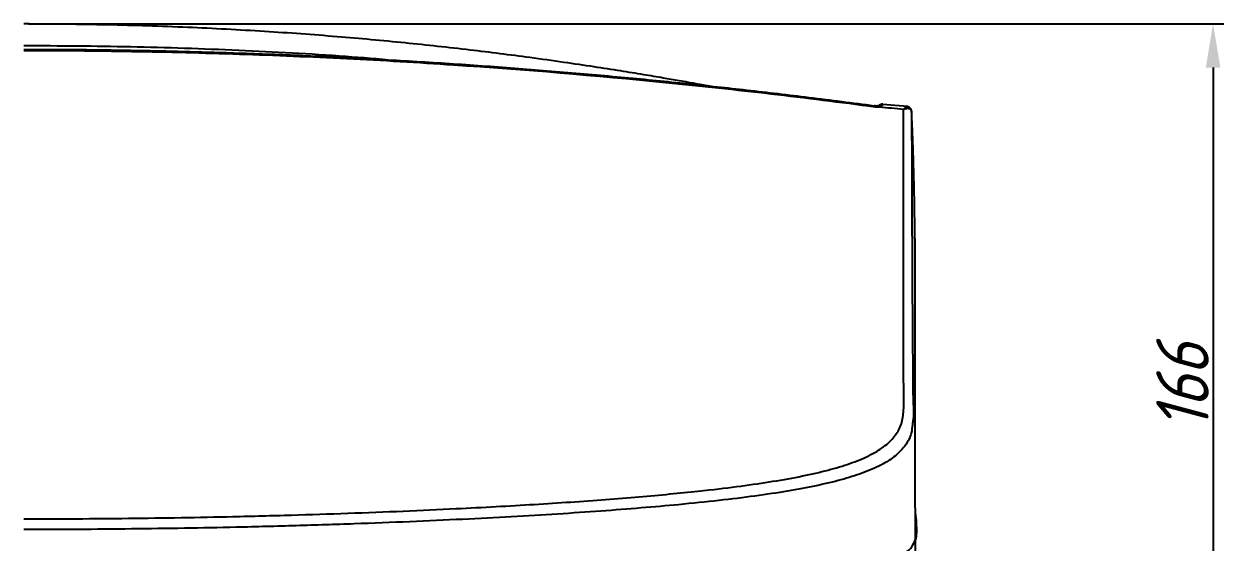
# Model space of a CAD drawing. Header units: millimetres. Extents: x 51 to 1323, y -33 to 865.
# Drawn here: x 1048 to 1322.6, y 124.8 to 243.5 of the extents above; entities that cross this region are included whole.
import ezdxf

# ---------------------------------------------------------------- set-up
doc = ezdxf.new("R2010")
doc.units = ezdxf.units.MM
doc.header["$LTSCALE"] = 20
doc.layers.add('____', color=7, linetype='Continuous')
doc.styles.add('style1', font='gbeitc.shx')
doc.styles.add('유형1', font='gbeitc.shx', dxfattribs={"height": 8})
doc.dimstyles.new('ISO-25', dxfattribs={"dimtxt": 2.5, "dimasz": 3, "dimexe": 1.25, "dimexo": 0.5, "dimgap": 1, "dimtad": 3, "dimtoh": 1, "dimdsep": 46, "dimtxsty": '유형1', "dimcen": 2.5, "dimclrd": 5, "dimclre": 5, "dimclrt": 5, "dimadec": 0, "dimazin": 0, "dimtfac": 1, "dimtmove": 0, "dimatfit": 3, "dimfxl": 1, "dimarcsym": 0})

# ---------------------------------------------------------------- blocks, each defined once
blk = doc.blocks.new('*D6')
at = {"layer": '____', "color": 2, "lineweight": -2, "transparency": 16777216}
for p, q in [((1048.96, 243.47), (1322.64, 243.47)), ((1320.14, 233.47), (1320.14, 87.3)), ((1218.96, 77.3), (1322.64, 77.3))]:
    blk.add_line(p, q, dxfattribs=at)
at = {"layer": '____', "color": 2, "transparency": 16777216}
for points in [[(1318.47, 233.47), (1321.81, 233.47), (1320.14, 243.47)], [(1318.47, 87.3), (1321.81, 87.3), (1320.14, 77.3)]]:
    blk.add_solid(points, dxfattribs=at)
at = {"layer": 'Defpoints', "color": 0, "transparency": 16777216}
for p in [(1047.96, 243.47), (1217.96, 77.3), (1320.14, 77.3)]:
    blk.add_point(p, dxfattribs=at)
at = {"layer": '____', "color": 2, "transparency": 16777216, "insert": (1313.14, 160.38), "char_height": 12, "attachment_point": 5, "rotation": 90, "style": 'style1'}
blk.add_mtext('166', dxfattribs=at)
blk = doc.blocks.new('*D9')
at = {"layer": '____', "color": 2, "lineweight": -2, "transparency": 16777216}
for p, q in [((1251.98, 132.02), (1251.98, -32.62)), ((775.68, 117.5), (775.68, -32.62)), ((1241.98, -30.12), (785.68, -30.12))]:
    blk.add_line(p, q, dxfattribs=at)
at = {"layer": '____', "color": 2, "transparency": 16777216}
for points in [[(785.68, -28.46), (785.68, -31.79), (775.68, -30.12)], [(1241.98, -28.46), (1241.98, -31.79), (1251.98, -30.12)]]:
    blk.add_solid(points, dxfattribs=at)
at = {"layer": 'Defpoints', "color": 0, "transparency": 16777216}
for p in [(1251.98, 133.02), (775.68, 118.5), (775.68, -30.12)]:
    blk.add_point(p, dxfattribs=at)
at = {"layer": '____', "color": 2, "transparency": 16777216, "insert": (1013.83, -23.12), "char_height": 12, "attachment_point": 5, "style": 'style1'}
blk.add_mtext('476', dxfattribs=at)

msp = doc.modelspace()

# ---------------------------------------------------------------- linework, layer by layer
at = {"color": 7, "linetype": 'Continuous', "lineweight": 25}
for p, q in [((1244.56, 225.09), (1244.46, 225.09)), ((1244.51, 225.09), (1244.56, 225.09)), ((1250.11, 224.53), (1244.57, 225.05))]:
    msp.add_line(p, q, dxfattribs=at)
at = {"color": 7, "linetype": 'Continuous', "lineweight": 25, "flags": 128}
msp.add_lwpolyline([(1242.61, 224.7), (1242.63, 224.7), (1242.72, 224.62), (1242.78, 224.44)], dxfattribs=at)
at = {"color": 7, "linetype": 'Continuous', "lineweight": 25}
msp.add_arc((1244.47, 224.09), 1, 87.565, 90.4983, dxfattribs=at)
for points, knots in [([(1204.98, 229.18), (1204.61, 229.25), (1203.86, 229.38), (1202.72, 229.59), (1201.43, 229.83), (1199.82, 230.12), (1197.4, 230.55), (1194.01, 231.14), (1189.55, 231.89), (1184.28, 232.75), (1178.19, 233.7), (1171.27, 234.73), (1161.81, 236.05), (1149.7, 237.57), (1134.98, 239.19), (1119.31, 240.62), (1102.72, 241.82), (1085.18, 242.74), (1066.81, 243.35), (1054.32, 243.43), (1047.96, 243.47)], [0, 0, 0, 0, 0.00718, 0.0144, 0.022118, 0.032195, 0.045521, 0.068887, 0.097616, 0.13153, 0.170421, 0.214845, 0.264499, 0.352106, 0.446862, 0.545757, 0.651043, 0.762666, 0.879309, 1, 1, 1, 1]), ([(1132.8, 235.09), (1129.07, 235.41), (1117.2, 236.42), (1097.04, 237.47), (1072.48, 238.33), (1056.09, 238.42), (1047.96, 238.46)], [0, 0, 0, 0, 0.132572, 0.421665, 0.713174, 1, 1, 1, 1]), ([(1242.61, 224.67), (1237.63, 225.32), (1227.95, 226.57), (1213.69, 228.26), (1199.64, 229.78), (1185.34, 231.18), (1170.58, 232.48), (1155.63, 233.65), (1140.68, 234.66), (1125.76, 235.52), (1110.87, 236.24), (1096.06, 236.79), (1081.43, 237.21), (1066.72, 237.47), (1055.6, 237.59), (1049.27, 237.52), (1047.96, 237.51)], [0, 0, 0, 0, 0.078513, 0.152766, 0.223574, 0.297865, 0.375067, 0.451972, 0.528555, 0.604798, 0.680687, 0.756206, 0.83087, 0.903639, 0.980165, 1, 1, 1, 1]), ([(1242.78, 224.44), (1234.86, 225.49), (1226.9, 226.48), (1210.92, 228.34), (1202.91, 229.2), (1178.79, 231.61), (1162.6, 232.96), (1138.16, 234.59), (1130, 235.07), (1113.66, 235.89), (1105.47, 236.23), (1089.08, 236.78), (1080.87, 236.99), (1064.42, 237.26), (1056.19, 237.33), (1047.96, 237.33)], [0, 0, 0, 0, 0.125, 0.125, 0.25, 0.25, 0.5, 0.5, 0.625, 0.625, 0.75, 0.75, 0.875, 0.875, 1, 1, 1, 1]), ([(1202.21, 136.48), (1203.09, 136.57), (1207, 136.97), (1213.08, 137.75), (1220.5, 138.86), (1227.06, 140.08), (1232.82, 141.45), (1237.81, 143.01), (1241.98, 144.79), (1245.25, 146.86), (1247.56, 149.21), (1248.98, 151.86), (1249.44, 155.6), (1249.29, 160.69), (1249.32, 167.54), (1249.29, 174.59), (1249.29, 181.54), (1249.28, 188.08), (1249.28, 194.81), (1249.27, 201.57), (1249.27, 208.29), (1249.26, 215.61), (1249.26, 221.12), (1249.25, 223.88)], [0, 0, 0, 0, 0.012036, 0.053516, 0.094962, 0.137711, 0.180496, 0.223251, 0.26902, 0.314892, 0.360806, 0.406693, 0.452474, 0.531288, 0.610117, 0.688913, 0.74028, 0.791658, 0.843013, 0.882254, 0.921536, 0.960793, 1, 1, 1, 1]), ([(1243.7, 224.78), (1243.69, 224.78), (1243.68, 224.76), (1243.43, 224.69), (1243.06, 224.66), (1242.76, 224.69), (1242.61, 224.71)], [0, 0, 0, 0, 0.2696263, 0.5202934, 0.7707561, 1, 1, 1, 1]), ([(1243.75, 224.41), (1243.76, 224.41), (1243.78, 224.43), (1243.81, 224.44), (1243.83, 224.46), (1243.85, 224.47), (1243.86, 224.48), (1243.88, 224.5), (1243.9, 224.51), (1243.92, 224.53), (1243.94, 224.55), (1243.96, 224.58), (1243.99, 224.62), (1244.01, 224.66), (1244.02, 224.7), (1244.02, 224.74), (1244.02, 224.79), (1243.97, 224.85), (1243.87, 224.89), (1243.76, 224.81), (1243.69, 224.76)], [0, 0, 0, 0, 0.018931, 0.057151, 0.067078, 0.078757, 0.092513, 0.10874, 0.127922, 0.150663, 0.177726, 0.210095, 0.249082, 0.296485, 0.354883, 0.39507, 0.479704, 0.591737, 0.750511, 1, 1, 1, 1]), ([(1244.45, 225.07), (1244.34, 225.07), (1244.1, 225.06), (1243.82, 224.89), (1243.73, 224.81), (1243.7, 224.78)], [0, 0, 0, 0, 0.343961, 0.768068, 1, 1, 1, 1]), ([(1244.56, 225.09), (1244.54, 225.08), (1244.54, 225.06), (1244.5, 224.98), (1244.47, 224.92), (1244.37, 224.78), (1244.29, 224.7), (1244.13, 224.58), (1244.07, 224.54), (1243.92, 224.47), (1243.84, 224.44), (1243.75, 224.41)], [0, 0, 0, 0, 0.25, 0.25, 0.5, 0.5, 0.75, 0.75, 0.875, 0.875, 1, 1, 1, 1]), ([(1249.25, 223.88), (1249.26, 223.88), (1249.26, 223.89), (1249.3, 223.93), (1249.43, 224.07), (1249.76, 224.38), (1250.07, 224.6), (1250.11, 224.54), (1250.11, 224.53)], [0, 0, 0, 0, 0.0044, 0.022549, 0.087315, 0.365346, 0.959871, 1, 1, 1, 1]), ([(1251.14, 223.47), (1251.13, 223.63), (1251.07, 223.76), (1250.91, 223.9), (1250.84, 223.94), (1250.7, 224.01), (1250.62, 224.04), (1250.37, 224.09), (1250.17, 224.09), (1249.84, 224.04), (1249.73, 224.02), (1249.55, 223.98), (1249.49, 223.96), (1249.38, 223.92), (1249.31, 223.9), (1249.25, 223.88)], [0, 0, 0, 0, 0.25, 0.25, 0.375, 0.375, 0.5, 0.5, 0.75, 0.75, 0.875, 0.875, 0.9375, 0.9375, 1, 1, 1, 1]), ([(1251.12, 223.52), (1251.11, 223.63), (1251.08, 223.89), (1250.84, 224.23), (1250.52, 224.45), (1250.25, 224.54), (1250.13, 224.54), (1250.11, 224.54)], [0, 0, 0, 0, 0.2076391, 0.4719116, 0.7184946, 0.9454658, 1, 1, 1, 1]), ([(1251.14, 223.47), (1251.14, 220.66), (1251.15, 215.03), (1251.17, 207.52), (1251.2, 200.62), (1251.23, 193.56), (1251.26, 186.48), (1251.3, 179.54), (1251.34, 172.42), (1251.41, 165.35), (1251.35, 158.64), (1251.69, 154.18), (1251.38, 152.11), (1251.32, 151.72)], [0, 0, 0, 0, 0.069264, 0.138615, 0.208003, 0.277317, 0.37217, 0.467073, 0.561952, 0.69757, 0.833241, 0.968888, 1, 1, 1, 1]), ([(1251.51, 213.86), (1251.44, 215.99), (1251.38, 217.83), (1251.25, 221), (1251.19, 222.32), (1251.14, 223.35)], [0, 0, 0, 0, 0.5, 0.5, 1, 1, 1, 1]), ([(1251.96, 186.85), (1251.96, 187.58), (1251.96, 188.41), (1251.95, 189.83), (1251.95, 190.33), (1251.94, 191.38), (1251.94, 191.93), (1251.92, 193.05), (1251.92, 193.63), (1251.91, 194.52), (1251.9, 194.82), (1251.9, 195.44), (1251.89, 195.75), (1251.87, 197.32), (1251.85, 198.59), (1251.82, 200.22), (1251.82, 200.54), (1251.81, 201.2), (1251.8, 201.53), (1251.78, 202.51), (1251.77, 203.16), (1251.75, 204.44), (1251.73, 205.07), (1251.71, 206.01), (1251.71, 206.32), (1251.69, 206.94), (1251.69, 207.25), (1251.65, 208.76), (1251.62, 209.89), (1251.58, 211.48), (1251.57, 211.99), (1251.54, 212.97), (1251.53, 213.43), (1251.51, 213.86)], [0, 0, 0, 0, 0.125, 0.125, 0.1875, 0.1875, 0.25, 0.25, 0.3125, 0.3125, 0.34375, 0.34375, 0.375, 0.375, 0.5, 0.5, 0.53125, 0.53125, 0.5625, 0.5625, 0.625, 0.625, 0.6875, 0.6875, 0.71875, 0.71875, 0.75, 0.75, 0.875, 0.875, 0.9375, 0.9375, 1, 1, 1, 1]), ([(1251.93, 170.13), (1251.93, 172.58), (1251.93, 175.2), (1251.94, 180.77), (1251.96, 183.73), (1251.96, 186.85)], [0, 0, 0, 0, 0.5, 0.5, 1, 1, 1, 1]), ([(1251.84, 124.96), (1251.86, 125), (1252.24, 125.59), (1252.31, 126.95), (1252.31, 129.1), (1252.04, 131.55), (1251.91, 134.33), (1251.95, 137.44), (1251.94, 140.97), (1251.94, 145.05), (1251.94, 149.77), (1251.93, 154.76), (1251.93, 159.96), (1251.93, 164.84), (1251.93, 168.51), (1251.93, 170.13)], [0, 0, 0, 0, 0.004837, 0.094163, 0.183556, 0.272967, 0.362322, 0.452601, 0.542963, 0.633302, 0.723567, 0.813766, 0.880649, 0.947519, 1, 1, 1, 1]), ([(1251.32, 151.72), (1251.26, 151.06), (1251.12, 149.33), (1249.85, 146.96), (1247.59, 144.53), (1244.3, 142.41), (1240.11, 140.6), (1235.1, 139.04), (1229.42, 137.68), (1222.87, 136.45), (1215.44, 135.33), (1207.13, 134.31), (1198.39, 133.41), (1189.33, 132.6), (1180.09, 131.89), (1170.18, 131.21), (1159.62, 130.59), (1148.36, 130), (1136.35, 129.45), (1123.63, 128.96), (1110.35, 128.54), (1097.33, 128.2), (1084.69, 127.96), (1072.57, 127.79), (1060.3, 127.69), (1052.07, 127.67), (1047.96, 127.67)], [0, 0, 0, 0, 0.031846, 0.082937, 0.134053, 0.185116, 0.236063, 0.281798, 0.327695, 0.373655, 0.419591, 0.465432, 0.511129, 0.550139, 0.589271, 0.628423, 0.667513, 0.706488, 0.746307, 0.786258, 0.826186, 0.865973, 0.899431, 0.93299, 0.966547, 1, 1, 1, 1]), ([(1047.96, 130.12), (1051.96, 130.12), (1059.96, 130.14), (1071.99, 130.24), (1083.97, 130.41), (1096.45, 130.65), (1109.23, 130.98), (1122.27, 131.4), (1134.87, 131.9), (1146.15, 132.41), (1156.09, 132.93), (1164.82, 133.44), (1173.19, 133.98), (1181.18, 134.56), (1188.76, 135.17), (1195.87, 135.8), (1200.12, 136.26), (1202.21, 136.48)], [0, 0, 0, 0, 0.06335, 0.1267, 0.191634, 0.25657, 0.33196, 0.407357, 0.484901, 0.562453, 0.624249, 0.686098, 0.747903, 0.811349, 0.874838, 0.938291, 1, 1, 1, 1]), ([(1047.96, 114.34), (1051.06, 114.35), (1058.73, 114.35), (1070.94, 114.35), (1084.47, 114.35), (1097.74, 114.37), (1110.6, 114.39), (1123, 114.42), (1134.9, 114.47), (1146.28, 114.54), (1157.58, 114.63), (1168.68, 114.77), (1179.49, 114.95), (1189.55, 115.17), (1198.82, 115.45), (1206.93, 115.78), (1213.99, 116.15), (1220.13, 116.55), (1226.33, 117.06), (1232.35, 117.71), (1237.96, 118.55), (1242.62, 119.52), (1246.35, 120.63), (1249.12, 121.9), (1251.02, 123.31), (1251.57, 124.42), (1251.84, 124.96)], [0, 0, 0, 0, 0.025605, 0.063499, 0.101534, 0.139579, 0.177487, 0.215184, 0.252988, 0.290809, 0.328531, 0.371379, 0.414363, 0.457419, 0.500454, 0.543345, 0.580375, 0.617428, 0.654461, 0.703743, 0.753169, 0.802682, 0.85221, 0.901673, 0.95098, 1, 1, 1, 1])]:
    msp.add_open_spline(points, degree=3, knots=knots, dxfattribs=at)
for points in [[(1243.75, 224.41), (1243.44, 224.38), (1243.12, 224.39), (1242.78, 224.44)], [(1249.25, 223.88), (1247.42, 224.06), (1245.58, 224.24), (1243.75, 224.41)], [(1251.14, 223.35), (1251.14, 223.4), (1251.14, 223.44), (1251.14, 223.47)]]:
    msp.add_open_spline(points, degree=3, dxfattribs=at)

# ---------------------------------------------------------------- dimensions: what is measured, and where the dimension line sits
at = {"layer": '____', "color": 2}
dim = msp.add_linear_dim(base=(1320.14, 77.3), p1=(1047.96, 243.47), p2=(1217.96, 77.3), angle=90, dimstyle='ISO-25', override={"dimtxt": 12, "dimasz": 10, "dimexe": 2.5, "dimexo": 1, "dimtoh": 0, "dimdec": 0, "dimtxsty": 'style1', "dimcen": -1, "dimclrd": 2, "dimclre": 2, "dimclrt": 2, "dimtdec": 0}, dxfattribs=at)
dim.commit()
dim.dimension.update_dxf_attribs({"geometry": '*D6', "text_midpoint": (1313.14, 160.38)})
dim = msp.add_linear_dim(base=(775.68, -30.12), p1=(1251.98, 133.02), p2=(775.68, 118.5), dimstyle='ISO-25', override={"dimtxt": 12, "dimasz": 10, "dimexe": 2.5, "dimexo": 1, "dimtoh": 0, "dimdec": 0, "dimtxsty": 'style1', "dimcen": -1, "dimclrd": 2, "dimclre": 2, "dimclrt": 2, "dimtdec": 0}, dxfattribs=at)
dim.commit()
dim.dimension.update_dxf_attribs({"geometry": '*D9', "text_midpoint": (1013.83, -23.12)})

doc.saveas('drawing.dxf')
